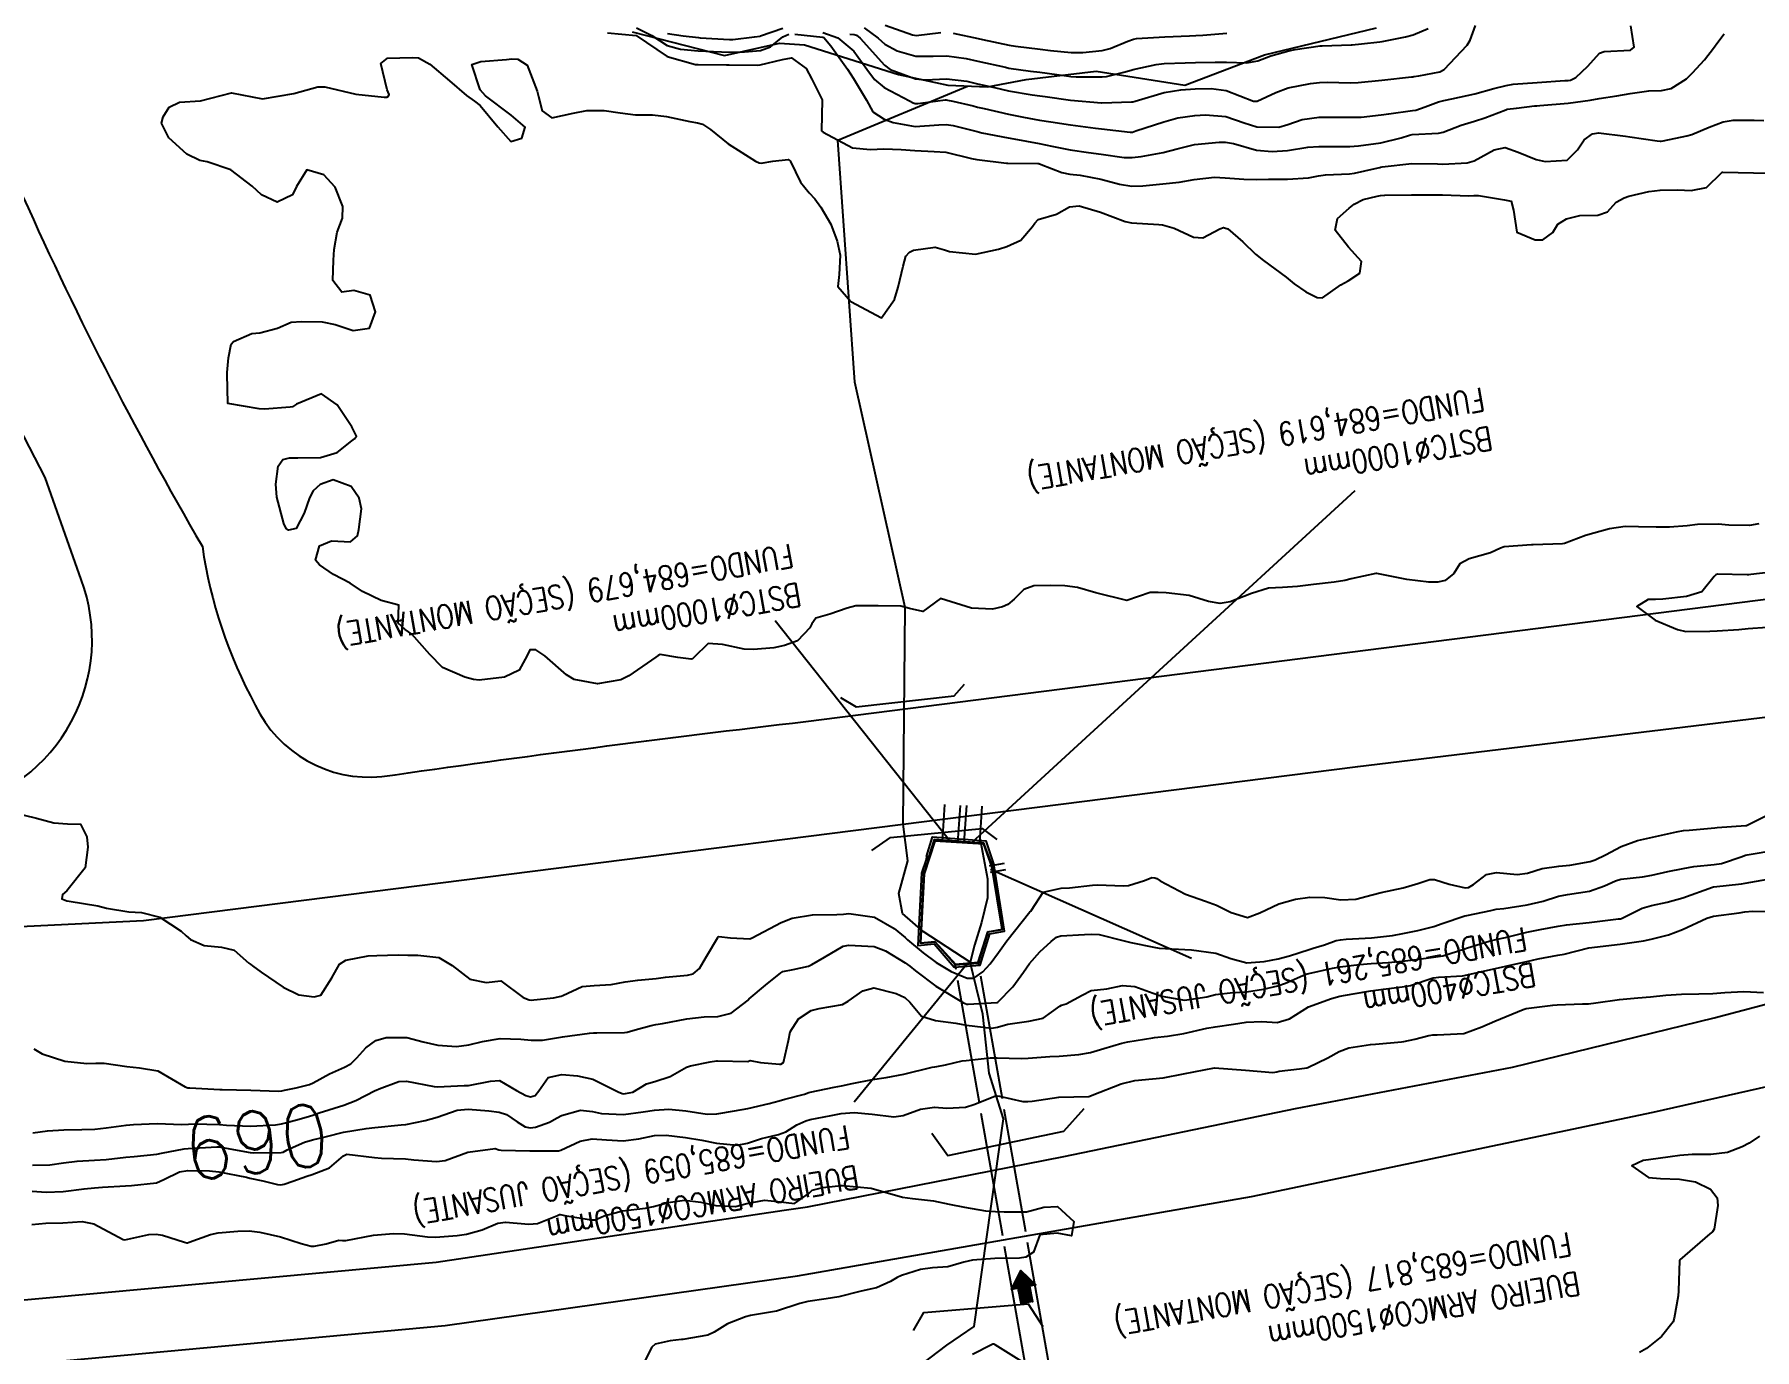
# Model space of a CAD drawing. Header units: metres. Extents: x 292545 to 299085, y 7450245 to 7463078.
# Drawn here: x 293624.2 to 293734.9, y 7462743 to 7462827.6 of the extents above; entities that cross this region are included whole.
import ezdxf
from ezdxf.enums import TextEntityAlignment as Align

# ---------------------------------------------------------------- set-up
doc = ezdxf.new("R2010")
doc.units = ezdxf.units.M
doc.linetypes.add('CONTINUO', pattern=[0])
doc.linetypes.add('TRACEJADO', pattern=[8.7, 8, -0.7])
for name, color, linetype in [('BUEIRO', 151, 'Continuous'), ('Cotas', 45, 'Continuous'), ('Curvas de Nivel 1m', 11, 'Continuous'), ('Curvas de Nivel 5m', 15, 'Continuous'), ('Hidrografia', 140, 'Continuous'), ('Linha Férrea', 20, 'Continuous'), ('Pontes e viadutos', 190, 'Continuous'), ('TEXTO', 45, 'Continuous'), ('Vias Primárias', 230, 'Continuous')]:
    doc.layers.add(name, color=color, linetype=linetype)
doc.styles.add('ROMANS', font='romans', dxfattribs={"height": 0.2})
doc.styles.add('SIMPLEX', font='simplex', dxfattribs={"height": 0.2})
doc.styles.add('Style-STANDARD', font='STANDARD.shx')

msp = doc.modelspace()

# ---------------------------------------------------------------- hatches: boundary and pattern name
at = {"layer": 'TEXTO'}
msp.add_hatch(color=256, dxfattribs=at).paths.add_polyline_path([(293687.74, 7462745.94), (293687.55, 7462746.93), (293687.12, 7462746.85), (293687.71, 7462748.07), (293688.69, 7462747.15), (293688.27, 7462747.07), (293688.46, 7462746.08)])

# ---------------------------------------------------------------- linework, layer by layer
at = {"layer": 'BUEIRO', "linetype": 'TRACEJADO', "flags": 128}
for points in [[(293682.67, 7462775.67), (293682.83, 7462778.06)], [(293683.67, 7462775.6), (293683.83, 7462777.99)], [(293684.07, 7462775.62), (293684.23, 7462778.01)], [(293685.07, 7462775.55), (293685.23, 7462777.95)], [(293685.69, 7462774.11), (293686.66, 7462774.29)], [(293689.55, 7462733.16), (293683.49, 7462767.74)], [(293691.03, 7462733.42), (293685, 7462767.85)]]:
    msp.add_lwpolyline(points, dxfattribs=at)
at = {"layer": 'BUEIRO', "linetype": 'CONTINUO'}
for points in [[(293682.18, 7462775.7, 684.8), (293681.49, 7462773.6, 684.84), (293681.46, 7462773.6, 685.89)], [(293685.34, 7462775.58, 686.88), (293685.33, 7462775.51, 684.75), (293682.18, 7462775.7, 684.8), (293682.14, 7462775.81, 686.96)], [(293685.89, 7462774.09, 685.92), (293685.84, 7462774.07, 684.86), (293685.33, 7462775.51, 684.75)], [(293681.62, 7462774.53, 685.89), (293681.33, 7462773.65, 685.89), (293681.09, 7462768.99, 686.22), (293682.13, 7462769.1, 686.22), (293683.43, 7462767.6, 687.24), (293685.09, 7462767.73, 687.23), (293685.72, 7462769.75, 686.22), (293686.66, 7462769.92, 686.23), (293685.99, 7462774.11, 685.92)], [(293681.77, 7462774.53, 685.87), (293681.46, 7462773.6, 685.89), (293681.24, 7462769.14, 686.22), (293682.18, 7462769.23, 686.22), (293683.49, 7462767.74, 687.24), (293685, 7462767.85, 687.23), (293685.62, 7462769.87, 686.21), (293686.53, 7462770.03, 686.23), (293685.89, 7462774.09, 685.92)], [(293681.64, 7462774.72, 686.92), (293681.62, 7462774.53, 685.89), (293681.77, 7462774.53, 685.87), (293681.77, 7462774.68, 686.92)], [(293686.53, 7462770.03, 686.23), (293686.51, 7462770.05, 685.3), (293685.84, 7462774.07, 684.86)], [(293685.86, 7462774.16, 686.83), (293685.89, 7462774.09, 685.92), (293685.99, 7462774.11, 685.92), (293685.97, 7462774.19, 686.85)], [(293681.49, 7462773.6, 684.84), (293681.26, 7462769.16, 685.31)], [(293685, 7462767.85, 687.23), (293684.97, 7462767.91, 685.13), (293685.6, 7462769.88, 684.92)], [(293685.62, 7462769.87, 686.21), (293685.6, 7462769.88, 684.92), (293686.51, 7462770.05, 685.3)], [(293681.24, 7462769.14, 686.22), (293681.26, 7462769.16, 685.31), (293682.19, 7462769.25, 684.94)], [(293682.18, 7462769.23, 686.22), (293682.19, 7462769.25, 684.94), (293683.52, 7462767.79, 685.12)], [(293683.49, 7462767.74, 687.24), (293683.52, 7462767.79, 685.12), (293684.97, 7462767.91, 685.13)]]:
    msp.add_polyline3d(points, dxfattribs=at)
msp.add_polyline3d([(293681.77, 7462774.68, 686.92), (293681.64, 7462774.72, 686.92), (293682.03, 7462775.99, 686.98), (293685.46, 7462775.72, 686.88), (293685.97, 7462774.19, 686.85), (293685.86, 7462774.16, 686.83), (293685.34, 7462775.58, 686.88), (293682.14, 7462775.81, 686.96)], close=True, dxfattribs=at)
at = {"layer": 'Curvas de Nivel 1m', "flags": 128}
for points, elevation in [([(293674.98, 7462827.75), (293675.93, 7462827.41), (293676.96, 7462826.54), (293677.81, 7462825.39), (293678.29, 7462824.73), (293678.93, 7462824.2), (293680.54, 7462823.35), (293680.79, 7462823.22), (293680.92, 7462823.19), (293681.08, 7462823.19), (293682.22, 7462823.34), (293682.84, 7462823.41), (293682.92, 7462823.41), (293683, 7462823.4), (293683.34, 7462823.32), (293684.64, 7462823.02), (293684.92, 7462822.95), (293685.36, 7462822.85), (293686.92, 7462822.49), (293687.89, 7462822.29), (293688.91, 7462822.11), (293689.65, 7462821.99), (293690.91, 7462821.8), (293692.53, 7462821.59), (293692.91, 7462821.55), (293694.76, 7462821.34), (293694.9, 7462821.34), (293695.12, 7462821.41), (293696.91, 7462822.01), (293697.81, 7462822.25), (293698.91, 7462822.41), (293699.59, 7462822.45), (293700.91, 7462822.34), (293702.08, 7462821.93), (293702.9, 7462821.67), (293704.32, 7462821.66), (293704.9, 7462821.82), (293705.83, 7462822.14), (293706.91, 7462822.31), (293707.63, 7462822.31), (293708.91, 7462822.29), (293709.61, 7462822.31), (293710.91, 7462822.45), (293711.39, 7462822.52), (293712.92, 7462822.72), (293713.14, 7462822.75), (293713.73, 7462822.96), (293714.59, 7462823.29), (293714.93, 7462823.37), (293715.46, 7462823.47), (293716.93, 7462823.81), (293718.16, 7462824.14), (293718.94, 7462824.34), (293719.41, 7462824.42), (293720.94, 7462824.54), (293722.73, 7462824.65), (293722.94, 7462824.66), (293723.1, 7462824.69), (293723.43, 7462824.85), (293724.2, 7462825.59), (293724.96, 7462826.42), (293725.25, 7462826.53), (293726.96, 7462826.61), (293727.19, 7462826.81), (293726.98, 7462828.17)], 684), ([(293676.72, 7462827.65), (293676.98, 7462827.61), (293677.15, 7462827.57), (293677.38, 7462827.39), (293678.95, 7462825.64), (293679.3, 7462825.37), (293680.94, 7462824.77), (293681.57, 7462824.71), (293682.94, 7462824.77), (293684.23, 7462824.61), (293684.93, 7462824.45), (293686.03, 7462824.2), (293686.93, 7462824), (293688.45, 7462823.74), (293688.93, 7462823.67), (293689.29, 7462823.62), (293690.92, 7462823.4), (293692.9, 7462823.23), (293692.92, 7462823.23), (293694.84, 7462823.28), (293694.92, 7462823.29), (293695.07, 7462823.34), (293696.93, 7462823.89), (293698.01, 7462824.07), (293698.93, 7462824.12), (293699.96, 7462824.15), (293700.93, 7462824.02), (293702.68, 7462823.34), (293702.93, 7462823.32), (293704.12, 7462823.89), (293704.93, 7462824.19), (293706.36, 7462824.47), (293706.94, 7462824.54), (293707.42, 7462824.55), (293708.94, 7462824.52), (293709.42, 7462824.54), (293710.94, 7462824.69), (293712.86, 7462824.89), (293712.94, 7462824.9), (293713, 7462824.92), (293713.32, 7462824.97), (293714.69, 7462825.21), (293714.95, 7462825.36), (293716.43, 7462826.93), (293716.63, 7462827.26), (293716.98, 7462828.19)], 683), ([(293678.98, 7462828.22), (293680.74, 7462827.59), (293680.98, 7462827.56), (293682.56, 7462827.75)], 681), ([(293661.11, 7462827.73), (293662.97, 7462827.56), (293664.95, 7462826.2), (293666.77, 7462825.7), (293666.95, 7462825.7), (293668.78, 7462825.66), (293668.95, 7462825.66), (293670.76, 7462825.65), (293670.95, 7462825.66), (293672.38, 7462826.02), (293672.95, 7462826.12), (293673.91, 7462825.44), (293674.26, 7462824.75), (293674.92, 7462823.42), (293674.88, 7462821.42), (293674.9, 7462821.39), (293674.99, 7462821.33), (293676.89, 7462820.32), (293678.05, 7462820.22), (293678.89, 7462820.27), (293680.02, 7462820.23), (293680.89, 7462820.16), (293682.13, 7462820.09), (293682.88, 7462820.05), (293684.54, 7462819.64), (293684.88, 7462819.57), (293686.8, 7462819.35), (293686.87, 7462819.35), (293688.82, 7462819.32), (293688.87, 7462819.31), (293689.02, 7462819.26), (293690.36, 7462818.73), (293690.87, 7462818.63), (293691.53, 7462818.56), (293692.86, 7462818.3), (293694.07, 7462817.99), (293694.86, 7462817.86), (293695.57, 7462817.89), (293696.86, 7462818), (293697.9, 7462818.12), (293698.86, 7462818.29), (293700.18, 7462818.43), (293700.87, 7462818.4), (293702.07, 7462818.31), (293702.86, 7462818.29), (293703.65, 7462818.3), (293704.87, 7462818.32), (293706.22, 7462818.4), (293706.87, 7462818.52), (293707.32, 7462818.59), (293708.87, 7462818.66), (293709.18, 7462818.7), (293710.51, 7462819), (293710.81, 7462819.06), (293710.87, 7462819.08), (293710.97, 7462819.1), (293712.88, 7462819.32), (293714.54, 7462819.29), (293714.88, 7462819.27), (293716.45, 7462819.36), (293716.88, 7462819.49), (293718.17, 7462820.2), (293718.89, 7462820.35), (293719.72, 7462820.05), (293720.88, 7462819.57), (293721.46, 7462819.45), (293722.88, 7462819.54), (293723.53, 7462820.2), (293723.97, 7462820.84), (293724.5, 7462821.23), (293724.9, 7462821.3), (293726.63, 7462821.08), (293726.9, 7462821.04), (293728.66, 7462820.78), (293728.86, 7462820.75), (293728.89, 7462820.75), (293728.92, 7462820.75), (293729.05, 7462820.78), (293730.57, 7462821.09), (293730.9, 7462821.18), (293732.01, 7462821.65), (293732.91, 7462821.99), (293733.55, 7462822.1), (293734.91, 7462822.11), (293735.53, 7462822.08)], 686), ([(293664.97, 7462827.68), (293665.99, 7462827.53), (293666.97, 7462827.42), (293667.08, 7462827.41), (293668.97, 7462827.29), (293669.17, 7462827.29), (293670.57, 7462827.47), (293670.93, 7462827.51), (293670.97, 7462827.53), (293672.4, 7462828.03)], 684), ([(293677.63, 7462828.04), (293678.53, 7462827.38), (293678.97, 7462827), (293679.76, 7462826.56), (293680.96, 7462826.23), (293682.07, 7462826.22), (293682.96, 7462826.25), (293684.19, 7462826.08), (293684.95, 7462825.91), (293686.72, 7462825.51), (293686.95, 7462825.46), (293688.34, 7462825.27), (293688.94, 7462825.19), (293690.65, 7462824.95), (293690.94, 7462824.91), (293691.28, 7462824.89), (293692.94, 7462824.9), (293693.22, 7462824.92), (293694.34, 7462825.2), (293694.81, 7462825.32), (293694.95, 7462825.36), (293696.42, 7462825.7), (293696.95, 7462825.76), (293698.3, 7462825.8), (293698.95, 7462825.82), (293700.22, 7462825.85), (293700.95, 7462825.83), (293702.25, 7462825.8), (293702.96, 7462825.93), (293703.8, 7462826.24), (293704.97, 7462826.57), (293705.38, 7462826.65), (293706.97, 7462826.89), (293707.11, 7462826.9), (293708.97, 7462826.95), (293709.04, 7462826.95), (293709.64, 7462827.01), (293710.83, 7462827.14), (293710.97, 7462827.16), (293712.48, 7462827.47), (293712.97, 7462827.6), (293713.93, 7462828.01)], 682), ([(293683.36, 7462827.71), (293684.97, 7462827.36), (293685.25, 7462827.3), (293686.97, 7462826.93), (293687.38, 7462826.86), (293688.96, 7462826.67), (293689.63, 7462826.59), (293690.96, 7462826.47), (293691.71, 7462826.47), (293692.96, 7462826.59), (293693.46, 7462826.71), (293694.6, 7462827.19), (293694.97, 7462827.33), (293695.16, 7462827.37), (293696.98, 7462827.47), (293698.58, 7462827.54), (293698.98, 7462827.55), (293699.42, 7462827.58), (293700.98, 7462827.71)], 681), ([(293735.2, 7462796.12), (293734.6, 7462796.01), (293733.29, 7462796.04), (293732.6, 7462796.11), (293731.27, 7462796.08), (293730.6, 7462796), (293729.46, 7462795.92), (293728.6, 7462795.92), (293727.46, 7462795.94), (293726.6, 7462795.95), (293725.6, 7462795.81), (293724.59, 7462795.53), (293724.06, 7462795.37), (293722.7, 7462794.86), (293722.58, 7462794.84), (293720.68, 7462794.78), (293720.58, 7462794.78), (293718.83, 7462794.64), (293718.58, 7462794.57), (293717.94, 7462794.27), (293716.57, 7462793.88), (293715.96, 7462793.55), (293715.59, 7462792.94), (293715.02, 7462792.48), (293714.56, 7462792.37), (293713.97, 7462792.37), (293712.56, 7462792.55), (293710.62, 7462792.94), (293710.56, 7462792.94), (293708.98, 7462792.59), (293708.56, 7462792.48), (293707.89, 7462792.37), (293706.55, 7462792.23), (293705.53, 7462792.09), (293704.55, 7462792.04), (293703.65, 7462791.98), (293702.55, 7462791.65), (293701.19, 7462791.11), (293700.54, 7462791.01), (293699.79, 7462791.13), (293698.55, 7462791.51), (293697.07, 7462791.68), (293696.55, 7462791.71), (293696.03, 7462791.7), (293694.54, 7462791.19), (293692.55, 7462791.69), (293691.36, 7462792.04), (293690.55, 7462792.13), (293689.65, 7462792.15), (293688.55, 7462792.13), (293687.9, 7462791.91), (293687.28, 7462791.27), (293686.88, 7462790.93), (293686.54, 7462790.78), (293685.89, 7462790.64), (293684.54, 7462790.69), (293682.54, 7462791.33), (293681.4, 7462790.48), (293680.54, 7462790.68), (293679.99, 7462790.82), (293678.54, 7462790.86), (293677.09, 7462790.84), (293676.54, 7462790.71), (293675.42, 7462790.31), (293674.53, 7462790.05), (293674.26, 7462789.69), (293674.14, 7462789.43), (293673.35, 7462788.6), (293672.51, 7462788.29), (293671.81, 7462788.15), (293670.5, 7462788.03), (293669.91, 7462788.07), (293668.51, 7462788.36), (293667.6, 7462788.42), (293666.68, 7462787.52), (293666.58, 7462787.43), (293666.49, 7462787.42), (293665.64, 7462787.53), (293664.5, 7462787.72), (293664.37, 7462787.66), (293664.23, 7462787.54), (293662.48, 7462786.34), (293661.97, 7462786.09), (293660.48, 7462785.84), (293658.97, 7462786.1), (293658.48, 7462786.4), (293657.09, 7462787.63), (293656.5, 7462788.01), (293656.12, 7462788.02), (293655.95, 7462787.65), (293655.42, 7462786.71), (293654.48, 7462786.27), (293652.86, 7462786.07), (293652.48, 7462786.1), (293651.93, 7462786.25), (293650.49, 7462786.89), (293649.68, 7462787.72), (293648.52, 7462789.02), (293648.1, 7462789.32), (293647.64, 7462789.74), (293647.69, 7462790.9), (293646.54, 7462791.19), (293645.34, 7462791.77), (293644.55, 7462792.31), (293643.48, 7462792.87), (293642.57, 7462793.48), (293642.33, 7462793.8), (293642.58, 7462794.71), (293643.35, 7462795.03), (293644.58, 7462794.98), (293645.02, 7462795.35), (293645.12, 7462795.77), (293645.28, 7462797.1), (293645.14, 7462797.77), (293644.62, 7462798.54), (293643.46, 7462798.96), (293642.63, 7462798.65), (293642.17, 7462798.26), (293641.94, 7462797.81), (293641.59, 7462796.81), (293641.08, 7462795.82), (293640.59, 7462795.72), (293640.44, 7462795.83), (293640.29, 7462796.14), (293639.83, 7462797.84), (293639.78, 7462798.68), (293639.93, 7462799.84), (293640.21, 7462800.27), (293640.65, 7462800.38), (293641.19, 7462800.37), (293642.65, 7462800.4), (293643.72, 7462800.72), (293644.66, 7462801.46), (293644.84, 7462801.6), (293644.97, 7462801.78), (293644.67, 7462802.37), (293643.72, 7462803.79), (293642.7, 7462804.49), (293641.09, 7462803.82), (293640.85, 7462803.66), (293640.69, 7462803.63), (293639.03, 7462803.51), (293638.69, 7462803.52), (293636.69, 7462803.87), (293636.63, 7462805.79), (293636.64, 7462805.87), (293636.72, 7462806.81), (293636.9, 7462807.7), (293637.05, 7462807.87), (293638.22, 7462808.37), (293638.74, 7462808.43), (293639.87, 7462808.72), (293640.75, 7462809.1), (293641.42, 7462809.16), (293642.75, 7462809.12), (293643.59, 7462808.95), (293644.74, 7462808.56), (293645.8, 7462808.71), (293646.19, 7462809.77), (293645.85, 7462810.84), (293644.78, 7462811.14), (293644.02, 7462811.03), (293643.44, 7462811.79), (293643.49, 7462813.1), (293643.52, 7462813.79), (293643.72, 7462814.89), (293644.05, 7462815.79), (293644.08, 7462816.55), (293643.59, 7462817.79), (293642.86, 7462818.59), (293641.76, 7462818.92), (293641.1, 7462817.83), (293640.85, 7462817.3), (293639.86, 7462816.82), (293638.85, 7462817.31), (293638.24, 7462817.86), (293636.87, 7462818.91), (293635.35, 7462819.42), (293634.88, 7462819.52), (293634.04, 7462819.91), (293632.89, 7462820.96), (293632.42, 7462821.92), (293632.51, 7462822.32), (293632.91, 7462822.94), (293633.56, 7462823.27), (293634.92, 7462823.35), (293636.92, 7462823.87), (293638.92, 7462823.47), (293640.92, 7462823.82), (293642.48, 7462824.25), (293642.93, 7462824.25), (293644.92, 7462823.78), (293646.75, 7462823.58), (293646.92, 7462823.59), (293647.02, 7462823.65), (293647.06, 7462823.75), (293646.93, 7462824.07), (293646.52, 7462825.76), (293646.96, 7462826.09), (293648.54, 7462826.15), (293648.96, 7462826.11), (293649.68, 7462825.72), (293650.94, 7462824.63), (293652.05, 7462823.69), (293652.56, 7462823.33), (293652.92, 7462823.05), (293654.05, 7462821.67), (293654.89, 7462820.74), (293655.6, 7462820.94), (293655.81, 7462821.65), (293654.91, 7462822.42), (293653.27, 7462823.68), (293652.93, 7462824.06), (293652.38, 7462825.69), (293652.96, 7462825.89), (293654.61, 7462826.01), (293654.96, 7462826.05), (293655.34, 7462826.04), (293655.95, 7462825.65), (293656.59, 7462823.98), (293656.67, 7462823.64), (293656.91, 7462822.7), (293657.53, 7462822.26), (293658.91, 7462822.55), (293659.78, 7462822.73), (293660.91, 7462822.73), (293661.92, 7462822.58), (293662.91, 7462822.44), (293664, 7462822.46), (293664.91, 7462822.35), (293666.41, 7462822.02), (293666.91, 7462821.94), (293667.23, 7462821.84), (293667.74, 7462821.51), (293668.89, 7462820.59), (293670.63, 7462819.47), (293670.87, 7462819.36), (293671, 7462819.34), (293671.76, 7462819.46), (293672.74, 7462819.58), (293672.87, 7462819.49), (293672.9, 7462819.45), (293673.53, 7462818.11), (293674.1, 7462817.43), (293674.46, 7462817.04), (293674.84, 7462816.51), (293675.49, 7462815.41), (293675.9, 7462814.33), (293676.08, 7462813.41), (293676.02, 7462812.18), (293675.93, 7462811.41), (293676.77, 7462810.43), (293678.75, 7462809.38), (293679.58, 7462810.56), (293679.83, 7462811.36), (293680.14, 7462812.71), (293680.32, 7462813.36), (293680.55, 7462813.61), (293680.81, 7462813.75), (293682.21, 7462813.94), (293682.81, 7462813.77), (293683.13, 7462813.65), (293684.8, 7462813.49), (293686.28, 7462813.81), (293686.81, 7462813.98), (293687.71, 7462814.38), (293688.47, 7462815.26), (293688.61, 7462815.48), (293688.83, 7462815.71), (293690.02, 7462816.05), (293690.84, 7462816.52), (293691.47, 7462816.59), (293692.84, 7462816.19), (293694.44, 7462815.58), (293694.83, 7462815.5), (293696.59, 7462815.4), (293696.83, 7462815.38), (293697.59, 7462815.15), (293698.82, 7462814.57), (293699.42, 7462814.54), (293700.53, 7462815.12), (293700.76, 7462815.19), (293700.82, 7462815.18), (293701.04, 7462815.12), (293702, 7462814.28), (293702.81, 7462813.49), (293703.33, 7462813.08), (293704.79, 7462812.01), (293705.3, 7462811.57), (293706.05, 7462811.05), (293706.78, 7462810.7), (293707.14, 7462810.68), (293707.65, 7462811.03), (293708.32, 7462811.5), (293708.79, 7462811.77), (293709.54, 7462812.26), (293709.65, 7462813.01), (293708.81, 7462813.93), (293707.95, 7462815.03), (293708.09, 7462815.77), (293708.84, 7462816.45), (293709.17, 7462816.7), (293709.75, 7462817.01), (293710.64, 7462817.22), (293710.86, 7462817.25), (293711.15, 7462817.29), (293712.86, 7462817.31), (293714.5, 7462817.31), (293714.86, 7462817.3), (293716.55, 7462817.24), (293716.86, 7462817.25), (293717.18, 7462817.25), (293718.85, 7462816.99), (293719.28, 7462816.9), (293719.42, 7462816.32), (293719.64, 7462814.89), (293720.82, 7462814.4), (293721.3, 7462814.4), (293721.96, 7462814.87), (293722.28, 7462815.42), (293722.84, 7462815.75), (293723.7, 7462815.98), (293724.84, 7462815.99), (293725.47, 7462816.2), (293726.03, 7462816.82), (293726.55, 7462817.11), (293726.85, 7462817.21), (293728.14, 7462817.51), (293728.86, 7462817.61), (293729.99, 7462817.63), (293730.86, 7462817.59), (293731.84, 7462817.77), (293732.82, 7462818.74), (293732.85, 7462818.76), (293732.87, 7462818.77), (293732.9, 7462818.77), (293734.87, 7462818.72), (293736.87, 7462818.69)], 687), ([(293736.57, 7462793.08), (293734.7, 7462792.86), (293734.56, 7462792.84), (293734.45, 7462792.84), (293732.56, 7462792.89), (293732.45, 7462792.85), (293732.33, 7462792.74), (293731.55, 7462791.75), (293730.55, 7462791.45), (293729.04, 7462791.28), (293728.55, 7462791.26), (293728.08, 7462791.26), (293727.36, 7462790.8), (293728.53, 7462789.92), (293729.97, 7462789.32), (293730.52, 7462789.2), (293732.06, 7462789.21), (293732.52, 7462789.24), (293733.92, 7462789.33), (293734.52, 7462789.39), (293735.74, 7462789.48)], 686), ([(293622.86, 7462777.55), (293624.37, 7462777.19), (293625.49, 7462776.89), (293626.37, 7462776.83), (293627.19, 7462776.8), (293627.6, 7462775.98), (293627.68, 7462775.31), (293627.5, 7462773.98), (293626.32, 7462772.51), (293626.04, 7462772.28), (293626, 7462772), (293626.31, 7462771.86), (293626.46, 7462771.85), (293628.31, 7462771.54), (293628.87, 7462771.4), (293630.3, 7462771.15), (293631.13, 7462771.11), (293632.3, 7462770.81), (293633.67, 7462769.91), (293633.99, 7462769.61), (293634.28, 7462769.37), (293635.16, 7462769), (293636.27, 7462768.88), (293637.09, 7462768.68), (293638.04, 7462767.85), (293638.17, 7462767.76), (293638.26, 7462767.69), (293638.82, 7462767.28), (293640.25, 7462766.3), (293641.25, 7462765.82), (293642.24, 7462765.69), (293642.67, 7462765.8), (293643.37, 7462766.91), (293643.86, 7462767.79), (293644.27, 7462768.04), (293645.71, 7462768.32), (293646.27, 7462768.34), (293647.64, 7462768.38), (293648.27, 7462768.37), (293648.9, 7462768.37), (293650.27, 7462768.22), (293651.11, 7462767.7), (293652.25, 7462766.82), (293653.31, 7462766.61), (293654.25, 7462766.72), (293655.69, 7462765.65), (293656.07, 7462765.49), (293656.23, 7462765.48), (293656.38, 7462765.49), (293657.63, 7462765.63), (293658.14, 7462765.72), (293658.24, 7462765.78), (293659.49, 7462766.36), (293660.25, 7462766.41), (293661.35, 7462766.48), (293662.25, 7462766.65), (293663.06, 7462766.76), (293664.25, 7462766.87), (293664.84, 7462766.96), (293666.26, 7462767.09), (293666.62, 7462767.16), (293667.03, 7462767.51), (293667.49, 7462768.29), (293668.21, 7462769.5), (293668.24, 7462769.54), (293668.28, 7462769.56), (293669.04, 7462769.49), (293670.28, 7462769.43), (293670.43, 7462769.48), (293672.29, 7462770.48), (293672.99, 7462770.75), (293674.3, 7462770.96), (293675.87, 7462770.98), (293676.3, 7462771.01), (293676.65, 7462771.05), (293678.3, 7462770.82), (293679.56, 7462770.09), (293680.28, 7462769.5), (293680.36, 7462769.43), (293680.43, 7462769.36), (293681.44, 7462768.51), (293682.27, 7462767.9), (293683.23, 7462767.32), (293684.26, 7462766.88), (293684.68, 7462766.88), (293685.28, 7462767.3), (293685.75, 7462767.81), (293686.28, 7462768.53), (293686.81, 7462769.28), (293688.3, 7462771.16), (293688.35, 7462771.21), (293688.4, 7462771.26), (293689.15, 7462772.42), (293690.32, 7462772.69), (293690.85, 7462772.71), (293692.33, 7462772.87), (293692.64, 7462772.89), (293694.33, 7462772.84), (293694.65, 7462772.86), (293695.67, 7462773.18), (293696.15, 7462773.36), (293696.33, 7462773.35), (293696.46, 7462773.3), (293696.68, 7462773.16), (293698.32, 7462772.3), (293699.59, 7462771.85), (293700.31, 7462771.59), (293701.26, 7462771.11), (293702.3, 7462770.79), (293703.09, 7462771.09), (293704.31, 7462771.68), (293705.4, 7462771.97), (293706.31, 7462772.11), (293707.28, 7462772.08), (293708.31, 7462771.94), (293709.27, 7462771.97), (293710.32, 7462772.25), (293710.9, 7462772.41), (293712.32, 7462772.71), (293713.26, 7462772.97), (293714.04, 7462773.24), (293714.33, 7462773.23), (293715.29, 7462772.94), (293716.32, 7462772.71), (293716.52, 7462772.73), (293716.84, 7462772.92), (293717.68, 7462773.57), (293718.33, 7462773.68), (293719.65, 7462773.57), (293720.33, 7462773.65), (293721.27, 7462773.94), (293722.34, 7462774.1), (293723.04, 7462774.16), (293724.35, 7462774.39), (293724.68, 7462774.5), (293725.35, 7462774.83), (293726.36, 7462775.36), (293727.41, 7462775.75), (293728.36, 7462775.96), (293729.91, 7462776.31), (293730.37, 7462776.39), (293730.72, 7462776.41), (293732.37, 7462776.57), (293732.53, 7462776.58), (293734.37, 7462776.71), (293734.42, 7462776.72), (293736.38, 7462777.69)], 687), ([(293624.2, 7462762.34), (293624.74, 7462762.01), (293626.19, 7462761.55), (293627.61, 7462761.4), (293628.19, 7462761.42), (293628.73, 7462761.42), (293630.18, 7462761.21), (293631, 7462761.12), (293632.18, 7462760.92), (293633.94, 7462759.9), (293634.1, 7462759.84), (293634.16, 7462759.82), (293634.24, 7462759.82), (293636.16, 7462759.72), (293636.32, 7462759.72), (293638.16, 7462759.67), (293639.94, 7462759.61), (293640.16, 7462759.64), (293640.32, 7462759.67), (293641.08, 7462759.82), (293641.93, 7462760.04), (293642.17, 7462760.15), (293643.23, 7462760.74), (293644.18, 7462761.15), (293644.59, 7462761.38), (293644.99, 7462761.77), (293645.56, 7462762.41), (293646.2, 7462762.88), (293646.88, 7462763.08), (293648.21, 7462763.06), (293649.26, 7462762.78), (293650.2, 7462762.57), (293651.4, 7462762.5), (293652.2, 7462762.59), (293653.07, 7462762.82), (293654.21, 7462763.01), (293655.53, 7462762.97), (293656.21, 7462762.9), (293656.94, 7462762.9), (293658.21, 7462763.12), (293659.96, 7462763.34), (293660.21, 7462763.37), (293660.42, 7462763.38), (293662.21, 7462763.4), (293662.37, 7462763.41), (293662.89, 7462763.56), (293663.92, 7462763.85), (293664.22, 7462763.91), (293664.65, 7462763.98), (293666.22, 7462764.26), (293667.34, 7462764.4), (293668.22, 7462764.42), (293669.08, 7462764.64), (293670.16, 7462765.48), (293670.2, 7462765.52), (293670.23, 7462765.56), (293671.28, 7462766.43), (293672.26, 7462767.24), (293672.4, 7462767.31), (293673.06, 7462767.44), (293674.04, 7462767.66), (293674.27, 7462767.76), (293675.09, 7462768.24), (293676.28, 7462768.94), (293676.65, 7462769.02), (293678.28, 7462768.92), (293679.01, 7462768.64), (293680.27, 7462767.88), (293680.57, 7462767.66), (293680.94, 7462767.35), (293682.25, 7462766.37), (293684.03, 7462765.31), (293684.23, 7462765.22), (293684.33, 7462765.21), (293685.8, 7462765.29), (293686.19, 7462765.33), (293686.23, 7462765.35), (293687.21, 7462766.32), (293687.89, 7462767.27), (293688.27, 7462767.83), (293688.94, 7462768.59), (293689.66, 7462769.25), (293690.01, 7462769.52), (293690.29, 7462769.62), (293691.82, 7462769.69), (293692.29, 7462769.71), (293692.76, 7462769.69), (293694.28, 7462769.31), (293694.8, 7462769.18), (293696.28, 7462768.88), (293696.62, 7462768.82), (293698.28, 7462768.73), (293698.7, 7462768.71), (293700.27, 7462768.49), (293701.22, 7462768.16), (293702.26, 7462767.88), (293703.38, 7462767.97), (293704.27, 7462768.14), (293705.01, 7462768.33), (293706.28, 7462768.74), (293706.52, 7462768.81), (293707.26, 7462769.04), (293708, 7462769.32), (293708.29, 7462769.36), (293708.65, 7462769.39), (293710.29, 7462769.49), (293711.64, 7462769.64), (293712.29, 7462769.77), (293713.27, 7462769.95), (293714.3, 7462770.22), (293714.83, 7462770.41), (293716.3, 7462770.91), (293716.32, 7462770.91), (293716.41, 7462770.93), (293717.97, 7462771.25), (293718.31, 7462771.32), (293718.79, 7462771.38), (293720.31, 7462771.61), (293721.33, 7462771.85), (293722.32, 7462772.16), (293722.9, 7462772.27), (293724.32, 7462772.49), (293725.27, 7462772.83), (293725.99, 7462773.16), (293726.33, 7462773.25), (293727.73, 7462773.4), (293728.33, 7462773.52), (293729.36, 7462773.76), (293730.34, 7462773.95), (293731.02, 7462774.07), (293732.34, 7462774.2), (293732.81, 7462774.27), (293734.14, 7462774.72), (293734.29, 7462774.78), (293734.35, 7462774.8), (293734.46, 7462774.83), (293736.36, 7462775.14)], 688), ([(293624.13, 7462756.94), (293625.08, 7462757.07), (293626.13, 7462757.13), (293627.29, 7462757.14), (293628.13, 7462757.17), (293628.85, 7462757.25), (293630.14, 7462757.43), (293630.6, 7462757.48), (293632.14, 7462757.54), (293633.71, 7462757.47), (293634.14, 7462757.5), (293634.52, 7462757.52), (293636.14, 7462757.46), (293636.59, 7462757.43), (293638.14, 7462757.37), (293639.75, 7462757.45), (293640.14, 7462757.51), (293640.4, 7462757.57), (293641.27, 7462757.82), (293641.94, 7462758.01), (293642.15, 7462758.08), (293642.56, 7462758.22), (293644.15, 7462758.72), (293644.92, 7462759.01), (293646.16, 7462759.66), (293646.23, 7462759.69), (293646.41, 7462759.76), (293647.69, 7462760.23), (293648.17, 7462760.26), (293649.96, 7462759.92), (293650.17, 7462759.9), (293651.89, 7462759.97), (293652.17, 7462759.98), (293653.59, 7462760.25), (293654.17, 7462760.3), (293655.26, 7462759.65), (293655.85, 7462759.34), (293656.16, 7462759.25), (293656.46, 7462759.34), (293656.69, 7462759.63), (293657.3, 7462760.5), (293658.18, 7462760.69), (293659.18, 7462760.61), (293660.17, 7462760.39), (293661.81, 7462759.58), (293662.05, 7462759.46), (293662.16, 7462759.45), (293662.27, 7462759.46), (293662.74, 7462759.56), (293663.63, 7462760.09), (293664.17, 7462760.24), (293665.15, 7462760.57), (293666.19, 7462761.15), (293666.45, 7462761.25), (293667.73, 7462761.5), (293668.13, 7462761.56), (293668.19, 7462761.57), (293670.14, 7462761.53), (293670.19, 7462761.54), (293670.3, 7462761.59), (293670.97, 7462761.47), (293672.19, 7462761.35), (293672.28, 7462761.36), (293672.44, 7462761.45), (293672.77, 7462762.88), (293672.88, 7462763.44), (293673.4, 7462764.26), (293674.23, 7462764.8), (293674.73, 7462764.93), (293676.23, 7462765.2), (293676.61, 7462765.4), (293677.55, 7462766.08), (293678.25, 7462766.26), (293679.7, 7462765.9), (293680.24, 7462765.65), (293680.57, 7462765.35), (293681.32, 7462764.44), (293682.22, 7462764.16), (293683.54, 7462764), (293684.22, 7462763.86), (293685.83, 7462763.68), (293686.22, 7462763.73), (293686.87, 7462763.93), (293688.22, 7462764.13), (293689.16, 7462764.31), (293690.23, 7462765.08), (293690.33, 7462765.14), (293690.64, 7462765.24), (293691.67, 7462765.79), (293692.24, 7462766.09), (293693.24, 7462766.21), (293694.25, 7462766.41), (293695.06, 7462766.36), (293696.24, 7462765.92), (293696.79, 7462765.72), (293698.24, 7462765.47), (293699.68, 7462765.69), (293700.24, 7462765.83), (293701.38, 7462765.97), (293702.24, 7462766.01), (293703.33, 7462766.17), (293704.25, 7462766.4), (293704.75, 7462766.56), (293705.87, 7462767.05), (293706.15, 7462767.16), (293706.25, 7462767.19), (293707.77, 7462767.53), (293708.26, 7462767.62), (293709.51, 7462767.77), (293710.27, 7462767.83), (293711.35, 7462767.9), (293712.27, 7462767.98), (293713.15, 7462768.09), (293714.27, 7462768.23), (293714.88, 7462768.33), (293716.28, 7462768.78), (293716.39, 7462768.82), (293716.75, 7462768.93), (293717.92, 7462769.28), (293718.29, 7462769.37), (293718.9, 7462769.51), (293720.29, 7462769.84), (293721.14, 7462770.02), (293722.3, 7462770.24), (293722.84, 7462770.31), (293724.3, 7462770.46), (293726.19, 7462770.7), (293726.3, 7462770.71), (293726.38, 7462770.73), (293726.55, 7462770.81), (293727.71, 7462771.39), (293728.31, 7462771.56), (293729.32, 7462771.77), (293730.32, 7462772.05), (293732.23, 7462772.74), (293732.3, 7462772.76), (293732.32, 7462772.77), (293734.09, 7462772.96), (293734.33, 7462773), (293735.78, 7462773.25)], 689), ([(293624.08, 7462753.17), (293624.98, 7462753.12), (293626.08, 7462753.15), (293627.44, 7462753.33), (293628.09, 7462753.4), (293628.62, 7462753.43), (293630.09, 7462753.53), (293630.48, 7462753.55), (293632.09, 7462753.72), (293632.57, 7462753.92), (293633.58, 7462754.43), (293634.1, 7462754.52), (293635.5, 7462754.49), (293636.1, 7462754.43), (293637.89, 7462754.07), (293638.1, 7462754.02), (293638.94, 7462753.85), (293639.87, 7462753.61), (293640.09, 7462753.58), (293640.3, 7462753.62), (293640.87, 7462753.82), (293641.77, 7462754.14), (293642.1, 7462754.25), (293643.22, 7462754.68), (293644.12, 7462755.46), (293644.33, 7462755.57), (293646.12, 7462755.34), (293646.57, 7462755.3), (293648.12, 7462755.25), (293648.65, 7462755.2), (293650.11, 7462755.08), (293650.67, 7462755.15), (293652.12, 7462755.69), (293653.88, 7462755.92), (293654.12, 7462755.85), (293654.28, 7462755.82), (293656.12, 7462755.78), (293657.96, 7462755.78), (293658.12, 7462755.82), (293659.35, 7462756.39), (293660.13, 7462756.54), (293661.04, 7462756.49), (293662.13, 7462756.41), (293663.14, 7462756.55), (293664.13, 7462756.77), (293664.89, 7462756.78), (293666.13, 7462756.63), (293667.18, 7462756.46), (293668.12, 7462756.27), (293669.47, 7462756.14), (293670.12, 7462756.26), (293671.03, 7462756.57), (293672.13, 7462756.82), (293672.59, 7462757), (293673.3, 7462757.44), (293673.87, 7462757.71), (293674.15, 7462757.79), (293675.51, 7462758.06), (293676.15, 7462758.17), (293676.99, 7462758.24), (293678.15, 7462758.13), (293679.55, 7462757.97), (293680.15, 7462758.05), (293681.26, 7462758.45), (293682.16, 7462758.58), (293682.96, 7462758.52), (293684.16, 7462758.59), (293684.7, 7462758.76), (293686.04, 7462759.29), (293686.14, 7462759.31), (293686.16, 7462759.31), (293686.19, 7462759.32), (293686.35, 7462759.29), (293687.85, 7462758.95), (293688.16, 7462758.94), (293688.44, 7462758.98), (293690.16, 7462759.24), (293692.1, 7462759.28), (293692.16, 7462759.3), (293692.3, 7462759.36), (293694.17, 7462760.08), (293695.05, 7462760.31), (293696.18, 7462760.41), (293696.87, 7462760.47), (293698.18, 7462760.74), (293700.18, 7462761.12), (293702.18, 7462760.97), (293703.93, 7462760.82), (293704.18, 7462760.87), (293704.35, 7462760.9), (293705.66, 7462761.06), (293706.12, 7462761.12), (293706.18, 7462761.13), (293707.47, 7462761.76), (293708.2, 7462762.17), (293708.82, 7462762.4), (293710.21, 7462762.62), (293710.55, 7462762.65), (293712.21, 7462762.8), (293712.37, 7462762.82), (293713.08, 7462762.97), (293713.97, 7462763.2), (293714.22, 7462763.25), (293714.5, 7462763.24), (293716.22, 7462763.32), (293717.39, 7462763.75), (293718.22, 7462764.11), (293720.05, 7462764.88), (293720.23, 7462764.93), (293721.95, 7462765.15), (293722.24, 7462765.18), (293723.86, 7462765.23), (293724.24, 7462765.24), (293724.71, 7462765.3), (293726.24, 7462765.51), (293727.42, 7462765.62), (293728.24, 7462765.68), (293729.23, 7462765.8), (293730.24, 7462765.85), (293731.36, 7462765.87), (293732.24, 7462765.9), (293733.02, 7462765.96), (293734.25, 7462766.04), (293735.51, 7462765.97)], 691), ([(293735.25, 7462756.71), (293734.58, 7462756.26), (293734.13, 7462756.03), (293733.19, 7462755.66), (293732.12, 7462755.54), (293730.92, 7462755.55), (293730.12, 7462755.48), (293729.51, 7462755.38), (293728.12, 7462755.2), (293727.76, 7462755.15), (293727.04, 7462754.8), (293728.11, 7462754.05), (293728.88, 7462754), (293730.1, 7462753.95), (293731.13, 7462753.78), (293732.1, 7462753.3), (293732.52, 7462752.74), (293732.57, 7462752.25), (293732.34, 7462750.74), (293732.23, 7462750.57), (293732.06, 7462750.44), (293730.13, 7462748.77), (293730.1, 7462748.71), (293730.05, 7462746.77), (293730.01, 7462746.45), (293729.77, 7462745), (293729.69, 7462744.77), (293728.94, 7462743.82), (293727.98, 7462743.05), (293727.54, 7462742.8)], 691), ([(293624.06, 7462751.04), (293624.97, 7462751.11), (293626.06, 7462751.15), (293627.31, 7462751.22), (293628.06, 7462751.07), (293629.94, 7462750.07), (293630.05, 7462750.05), (293631.59, 7462750.4), (293632.06, 7462750.41), (293632.47, 7462750.34), (293633.9, 7462749.9), (293634.05, 7462749.86), (293634.09, 7462749.86), (293634.19, 7462749.9), (293635.56, 7462750.39), (293636.06, 7462750.49), (293637.32, 7462750.61), (293638.06, 7462750.62), (293638.75, 7462750.54), (293640.06, 7462750.23), (293641.4, 7462749.82), (293642.05, 7462749.63), (293642.23, 7462749.63), (293643.01, 7462749.8), (293643.83, 7462750.02), (293644.05, 7462750), (293644.27, 7462750.01), (293646.06, 7462750.34), (293647.35, 7462750.45), (293648.05, 7462750.43), (293649.53, 7462750.24), (293650.05, 7462750.21), (293651.43, 7462750.32), (293652.05, 7462750.42), (293653.04, 7462750.7), (293654.06, 7462751.11), (293654.54, 7462751.19), (293656.06, 7462751.05), (293656.61, 7462751.09), (293657.9, 7462751.62), (293658.02, 7462751.67), (293658.07, 7462751.67), (293658.36, 7462751.62), (293660.07, 7462751.33), (293660.32, 7462751.34), (293660.9, 7462751.59), (293662.08, 7462751.92), (293663.55, 7462752.09), (293664.08, 7462752.19), (293665.01, 7462752.46), (293666.08, 7462752.61), (293667.13, 7462752.47), (293668.08, 7462752.25), (293669.36, 7462752.2), (293670.08, 7462752.38), (293671.22, 7462752.6), (293672.08, 7462752.51), (293673.14, 7462752.38), (293674.09, 7462753.05), (293674.28, 7462753.24), (293674.97, 7462753.42), (293675.97, 7462753.53), (293676.09, 7462753.55), (293676.24, 7462753.55), (293678.09, 7462753.38), (293680.09, 7462752.8), (293680.74, 7462752.7), (293682.09, 7462752.56), (293683.11, 7462752.35), (293684.08, 7462752.15), (293685.45, 7462751.92), (293686.08, 7462751.87), (293686.65, 7462751.85), (293688.08, 7462751.85), (293689.19, 7462752.14), (293690.08, 7462752.2), (293691.12, 7462751.23), (293690.98, 7462750.31), (293690.06, 7462750.47), (293688.93, 7462750.38), (293688.54, 7462749.26), (293688.04, 7462748.93), (293687.64, 7462748.86), (293686.04, 7462748.85), (293684.6, 7462748.74), (293684.04, 7462748.6), (293683.02, 7462748.32), (293682.03, 7462748.24), (293681.25, 7462748.13), (293680.03, 7462747.75), (293679.76, 7462747.63), (293679.33, 7462747.37), (293678.43, 7462746.96), (293678.02, 7462746.87), (293677.35, 7462746.72), (293676.01, 7462746.38), (293675.19, 7462746.24), (293674.01, 7462746.08), (293673.49, 7462745.96), (293672, 7462745.45), (293670.31, 7462745.17), (293670, 7462745.09), (293668.84, 7462744.64), (293667.98, 7462744.1), (293667.58, 7462743.91), (293665.97, 7462743.64), (293665.88, 7462743.63), (293665.14, 7462743.54), (293664.19, 7462743.33), (293663.97, 7462743.13), (293663.43, 7462742.09)], 692), ([(293687.96, 7462742.12), (293686.06, 7462743.29), (293685.97, 7462743.34), (293685.92, 7462743.34), (293685.82, 7462743.29), (293684.61, 7462742.66)], 691)]:
    msp.add_lwpolyline(points, dxfattribs=dict(at, elevation=elevation))
at = {"layer": 'Curvas de Nivel 5m', "flags": 128}
for points, elevation in [([(293662.98, 7462828.06), (293663.96, 7462827.55), (293664.96, 7462826.92), (293665.82, 7462826.67), (293666.96, 7462826.58), (293667.94, 7462826.53), (293668.96, 7462826.48), (293669.94, 7462826.5), (293670.96, 7462826.6), (293671.61, 7462826.82), (293672.39, 7462827.46), (293672.78, 7462827.65)], 685), ([(293673.17, 7462827.64), (293674.97, 7462827.44), (293675.03, 7462827.42), (293675.48, 7462826.9), (293676.57, 7462825.4), (293676.94, 7462824.79), (293677.47, 7462823.93), (293677.78, 7462823.39), (293678.18, 7462822.65), (293678.91, 7462822.18), (293679.5, 7462821.96), (293680.91, 7462821.7), (293682.44, 7462821.81), (293682.91, 7462821.83), (293683.35, 7462821.76), (293684.9, 7462821.37), (293685.21, 7462821.3), (293686.9, 7462820.97), (293687.26, 7462820.91), (293688.89, 7462820.61), (293689.71, 7462820.43), (293690.89, 7462820.2), (293692.08, 7462820.02), (293692.88, 7462819.91), (293694.37, 7462819.71), (293694.88, 7462819.7), (293695.47, 7462819.77), (293696.88, 7462820.03), (293697.77, 7462820.27), (293698.89, 7462820.55), (293700.47, 7462820.7), (293700.89, 7462820.7), (293701.4, 7462820.6), (293702.88, 7462820.18), (293703.88, 7462820.08), (293704.88, 7462820.16), (293706.19, 7462820.36), (293706.89, 7462820.42), (293707.51, 7462820.41), (293708.89, 7462820.42), (293709.45, 7462820.45), (293710.89, 7462820.65), (293712.19, 7462820.98), (293712.72, 7462821.15), (293712.9, 7462821.18), (293714.59, 7462821.26), (293714.9, 7462821.33), (293716.05, 7462821.79), (293716.91, 7462822.05), (293717.58, 7462822.26), (293718.92, 7462822.78), (293719.01, 7462822.81), (293719.61, 7462822.89), (293720.77, 7462823.03), (293720.92, 7462823.04), (293721.11, 7462823.06), (293722.93, 7462823.2), (293724.36, 7462823.4), (293724.93, 7462823.5), (293726.08, 7462823.67), (293726.93, 7462823.83), (293728.14, 7462824), (293728.94, 7462824.02), (293729.56, 7462824.15), (293730.55, 7462824.76), (293730.75, 7462824.95), (293730.95, 7462825.15), (293731.71, 7462825.99), (293732.29, 7462826.75), (293732.58, 7462827.13), (293732.98, 7462827.66)], 685), ([(293624.11, 7462754.85), (293625.23, 7462754.88), (293626.11, 7462755), (293626.98, 7462755.12), (293628.11, 7462755.17), (293628.86, 7462755.22), (293630.11, 7462755.36), (293630.65, 7462755.4), (293632.12, 7462755.57), (293632.42, 7462755.62), (293633.87, 7462755.9), (293634.12, 7462755.93), (293635.97, 7462756.04), (293636.12, 7462756.03), (293637.05, 7462755.87), (293638.12, 7462755.66), (293638.34, 7462755.64), (293640.12, 7462755.67), (293640.25, 7462755.7), (293640.49, 7462755.83), (293641.61, 7462756.33), (293642.13, 7462756.48), (293643.04, 7462756.7), (293644.13, 7462756.97), (293645.58, 7462757.21), (293646.14, 7462757.27), (293647.84, 7462757.44), (293648.14, 7462757.48), (293649.39, 7462757.72), (293650.15, 7462757.95), (293651.45, 7462758.4), (293652.15, 7462758.46), (293653.48, 7462758.34), (293654.15, 7462758.27), (293654.61, 7462758.12), (293655.31, 7462757.65), (293655.82, 7462757.32), (293656.14, 7462757.26), (293656.48, 7462757.3), (293657.39, 7462757.63), (293657.88, 7462757.89), (293658.15, 7462758.04), (293659.37, 7462758.39), (293660.15, 7462758.3), (293660.73, 7462758.17), (293662.15, 7462758.12), (293663.41, 7462758.29), (293664.15, 7462758.4), (293665.07, 7462758.45), (293666.15, 7462758.36), (293667.52, 7462758.14), (293668.15, 7462758.15), (293669.29, 7462758.35), (293670.15, 7462758.49), (293671.52, 7462758.82), (293672.16, 7462758.99), (293672.52, 7462759.09), (293673.79, 7462759.43), (293674.07, 7462759.52), (293674.16, 7462759.55), (293675.71, 7462759.87), (293676.17, 7462759.96), (293676.87, 7462760.1), (293678.17, 7462760.36), (293679.05, 7462760.5), (293680.18, 7462760.7), (293682, 7462761.15), (293682.18, 7462761.19), (293682.3, 7462761.21), (293682.86, 7462761.32), (293683.94, 7462761.56), (293684.19, 7462761.59), (293685.74, 7462761.75), (293686.19, 7462761.76), (293687.74, 7462761.72), (293688.19, 7462761.74), (293689.59, 7462761.85), (293690.19, 7462761.87), (293691.45, 7462761.97), (293692.2, 7462762.1), (293693.05, 7462762.36), (293694.21, 7462762.7), (293694.61, 7462762.79), (293696.21, 7462763.05), (293696.31, 7462763.07), (293697.15, 7462763.16), (293698.21, 7462763.32), (293699.69, 7462763.66), (293700.22, 7462763.76), (293701.4, 7462763.93), (293702.22, 7462764.06), (293703.23, 7462764.09), (293704.22, 7462764.03), (293705.01, 7462764.28), (293706.23, 7462765.05), (293707.7, 7462765.57), (293708.24, 7462765.72), (293709.1, 7462765.88), (293710.24, 7462766.07), (293711.05, 7462766.18), (293712.25, 7462766.32), (293712.8, 7462766.42), (293714.25, 7462766.9), (293714.62, 7462766.95), (293716.15, 7462767.03), (293716.25, 7462767.05), (293717.77, 7462767.4), (293718.26, 7462767.51), (293719.4, 7462767.76), (293720.27, 7462767.97), (293721.02, 7462768.13), (293722.28, 7462768.36), (293722.69, 7462768.44), (293724.28, 7462768.84), (293726.29, 7462769.08), (293727.79, 7462769.29), (293728.29, 7462769.4), (293729.39, 7462769.68), (293730.3, 7462770.02), (293731.87, 7462770.75), (293732.3, 7462770.87), (293733.94, 7462771.09), (293734.31, 7462771.15), (293734.81, 7462771.21), (293736.31, 7462771.17)], 690)]:
    msp.add_lwpolyline(points, dxfattribs=dict(at, elevation=elevation))
at = {"layer": 'Hidrografia'}
for points, elevation in [([(293662.71, 7462827.8), (293668.64, 7462826.27), (293672.19, 7462827.06), (293673.8, 7462826.95), (293679.84, 7462825.05), (293683.02, 7462824.36), (293685.56, 7462824.25), (293688.05, 7462824.73), (293692.56, 7462825.26), (293698.28, 7462824.36), (293703.39, 7462826.32), (293710.6, 7462828.06)], 691.65), ([(293680.72, 7462741.58), (293682.96, 7462743.27), (293684.72, 7462744.46), (293686.6, 7462757.84), (293685.67, 7462760.78), (293685.27, 7462764.58), (293684.46, 7462767.92), (293681.43, 7462769.9), (293680.09, 7462771.06), (293679.86, 7462772.34), (293680.44, 7462774.43), (293680.14, 7462776.79), (293680.27, 7462790.75), (293677.04, 7462805.24), (293675.94, 7462820.83), (293684.29, 7462824.3)], 701.15)]:
    msp.add_lwpolyline(points, dxfattribs=dict(at, elevation=elevation))
msp.add_lwpolyline([(293685.06, 7462776.03), (293685.57, 7462773.29), (293685.56, 7462772.06), (293685.19, 7462770.47), (293684.73, 7462769.01), (293684.46, 7462767.92)], dxfattribs=at)
at = {"layer": 'Linha Férrea', "linetype": 'Continuous'}
for points in [[(293500.23, 7462742.99), (293527.74, 7462743.26), (293554.24, 7462743.74), (293581.57, 7462744.47), (293608.81, 7462745.46), (293620.98, 7462745.96), (293650.09, 7462748.61), (293672.49, 7462751.95), (293673.99, 7462752.18), (293690.49, 7462755.42), (293705.4, 7462758.5), (293719.35, 7462761.17), (293732.34, 7462764.34), (293744.91, 7462767.66), (293761.13, 7462771.96), (293774.92, 7462775.3), (293792.52, 7462778.71), (293810.69, 7462782.77), (293828.53, 7462786.67)], [(293500.2, 7462738.75), (293527.96, 7462739.28), (293554.32, 7462739.63), (293581.46, 7462740.19), (293608.96, 7462741.13), (293621.18, 7462741.81), (293650.66, 7462744.54), (293673.35, 7462747.73), (293702.55, 7462752.83), (293728.4, 7462758.26), (293751.59, 7462763.5), (293772.54, 7462768.2), (293801.63, 7462774.87), (293830.21, 7462781.25)]]:
    msp.add_lwpolyline(points, dxfattribs=at)
at = {"layer": 'Pontes e viadutos'}
for points in [[(293676.1, 7462784.95), (293677.11, 7462784.34), (293683.42, 7462785.06), (293684.08, 7462785.8)], [(293678.12, 7462775.1), (293679.32, 7462775.94), (293685.23, 7462776.51), (293686.18, 7462775.82)], [(293681.98, 7462756.92), (293683.02, 7462755.47), (293690.48, 7462757.05), (293691.8, 7462758.5)], [(293680.8, 7462744.21), (293681.48, 7462745.37), (293688.19, 7462745.93), (293689.14, 7462744.47)]]:
    msp.add_lwpolyline(points, dxfattribs=at)
at = {"layer": 'TEXTO', "linetype": 'TRACEJADO', "flags": 128}
msp.add_lwpolyline([(293685.76, 7462773.72), (293686.74, 7462773.89)], dxfattribs=at)
at = {"layer": 'TEXTO', "linetype": 'CONTINUO', "flags": 128}
for points in [[(293688.32, 7462746.8), (293687.4, 7462747.43)], [(293688.3, 7462746.94), (293687.44, 7462747.52)], [(293688.28, 7462747.07), (293687.49, 7462747.61)], [(293688.42, 7462747.1), (293687.53, 7462747.7)], [(293688.56, 7462747.13), (293687.57, 7462747.79)], [(293688.69, 7462747.16), (293687.62, 7462747.89)], [(293688.2, 7462747.61), (293687.66, 7462747.98)], [(293687.14, 7462746.88), (293687.17, 7462746.86)], [(293687.18, 7462746.97), (293687.31, 7462746.89)], [(293687.22, 7462747.06), (293687.44, 7462746.91)], [(293688.4, 7462746.38), (293687.27, 7462747.16)], [(293688.38, 7462746.52), (293687.31, 7462747.25)], [(293688.35, 7462746.66), (293687.36, 7462747.34)], [(293688.43, 7462746.25), (293687.56, 7462746.83)], [(293688.46, 7462746.11), (293687.59, 7462746.69)], [(293688.35, 7462746.05), (293687.62, 7462746.56)], [(293687.64, 7462746.42), (293688.21, 7462746.03)], [(293687.67, 7462746.28), (293688.08, 7462746)], [(293687.7, 7462746.14), (293687.94, 7462745.98)], [(293687.72, 7462746), (293687.8, 7462745.95)]]:
    msp.add_lwpolyline(points, dxfattribs=at)
at = {"layer": 'TEXTO', "linetype": 'CONTINUO'}
for points in [[(293709.22, 7462798.26, 0), (293684.54, 7462775.59, 0)], [(293683.19, 7462775.66, 0), (293671.9, 7462789.89, 0)], [(293685.77, 7462773.9, 0), (293698.7, 7462768.18, 0)], [(293684.26, 7462767.82, 0), (293676.99, 7462758.91, 0)]]:
    msp.add_polyline3d(points, dxfattribs=at)
msp.add_polyline3d([(293687.74, 7462745.94, 0), (293687.55, 7462746.93, 0), (293687.12, 7462746.85, 0), (293687.71, 7462748.07, 0), (293688.69, 7462747.15, 0), (293688.27, 7462747.07, 0), (293688.46, 7462746.08, 0)], close=True, dxfattribs=at)
at = {"layer": 'TEXTO'}
msp.add_point((293688.46, 7462746.08), dxfattribs=at)
at = {"layer": 'Vias Primárias'}
for points in [[(293513.9, 7462955.42), (293511.55, 7462925.93, 0.520708), (293515.61, 7462922.58, -0.222744), (293556.31, 7462910.19, -0.044985), (293591.18, 7462861.34, 0.027613), (293606.93, 7462840.49, 0.027613), (293623.16, 7462817.95, 0.027613), (293635.04, 7462794.67, 0.088646), (293638.45, 7462784.46, 0.315815), (293646.59, 7462779.86, -0.006392), (293673.87, 7462783.41), (293746.09, 7462792.61, 0.336233), (293760.66, 7462806.89, -0.03258), (293771.58, 7462826.84), (293807.89, 7462881.59), (293837.01, 7462922.79)], [(293044.9, 7462779.52, 0.047074), (293073.85, 7462775.28, 0.064852), (293113.58, 7462773.07, 0.026219), (293159.09, 7462771.02, -0.001975), (293243.86, 7462767.17), (293350.89, 7462760.3), (293407.86, 7462758.6), (293438.41, 7462760.59), (293551.98, 7462766.74), (293631.26, 7462770.6), (293709.4, 7462780.5), (293766.93, 7462787.48), (293814.94, 7462795.12), (293877.16, 7462807.6), (293928.99, 7462820.47, -0.022133), (294018.09, 7462821.58, -0.018306), (294044.9, 7462818.82), (294070.36, 7462817.67), (294154.86, 7462809.49), (294217.56, 7462801.67), (294256.98, 7462791.42)]]:
    msp.add_lwpolyline(points, format="xyb", dxfattribs=at)
msp.add_lwpolyline([(293505.29, 7462903.37), (293507.87, 7462860.64, 0.260895), (293514, 7462851.09, -0.167662), (293539.8, 7462823.32), (293563.86, 7462791.29), (293572.17, 7462779.92, 0.301301), (293583.02, 7462775.9), (293619.27, 7462777.83, 0.455154), (293627.24, 7462792.55), (293624.92, 7462799.12), (293617.83, 7462812.82), (293589.23, 7462854.04), (293563.57, 7462885.55), (293547.05, 7462906.96, 0.077811), (293537.75, 7462912.97, 0.064349), (293517.09, 7462915.16, 0.400154)], format="xyb", close=True, dxfattribs=at)

# ---------------------------------------------------------------- texts
at = {"layer": 'Cotas', "style": 'Style-STANDARD'}
msp.add_text('690', height=4, rotation=6.8523, dxfattribs=at).set_placement((293638.51, 7462756.35, 690), align=Align.MIDDLE_CENTER)
at = {"layer": 'TEXTO', "width": 0.8}
for s, height, rotation, style, p in [('FUNDO=684,619 (SEÇÃO MONTANTE)', 1.5, 190, 'ROMANS', (293717.39, 7462804.91)), ('BSTCØ1000mm', 1.5, 190, 'ROMANS', (293717.9, 7462802.4)), ('FUNDO=684,679 (SEÇÃO MONTANTE)', 1.5, 190, 'ROMANS', (293672.91, 7462794.85)), ('BSTCØ1000mm', 1.5, 190, 'ROMANS', (293673.42, 7462792.34)), ('FUNDO=685,261 (SEÇÃO JUSANTE)', 1.5, 190, 'ROMANS', (293720.12, 7462770.18)), ('BSTCØ400mm', 1.5, 190, 'ROMANS', (293720.69, 7462767.89)), ('FUNDO=685,059 (SEÇÃO JUSANTE)', 1.5, 190, 'ROMANS', (293676.54, 7462757.44)), ('BUEIRO ARMCOØ1500mm', 1.5, 190, 'ROMANS', (293677.12, 7462754.85)), ('FUNDO=685,817 (SEÇÃO MONTANTE)', 1.5, 190, 'ROMANS', (293722.99, 7462750.55)), ('BUEIRO ARMCOØ1500mm', 1.5, 190, 'ROMANS', (293723.54, 7462748.01)), ('112', 0.075, 100.7896, 'SIMPLEX', (293687.64, 7462746.63))]:
    msp.add_text(s, height=height, rotation=rotation, dxfattribs=dict(at, style=style)).set_placement(p)

doc.saveas('drawing.dxf')
